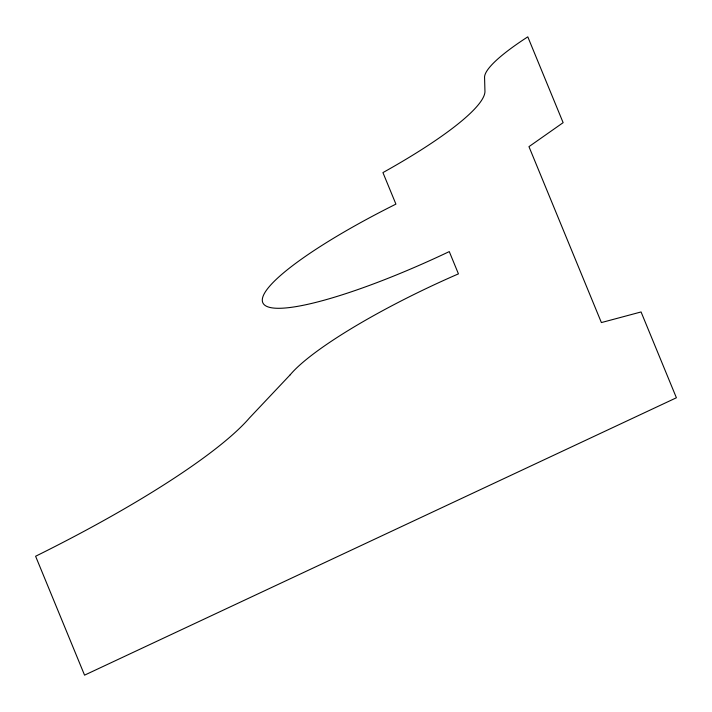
<?xml version="1.0" encoding="UTF-8"?>
<svg xmlns="http://www.w3.org/2000/svg" width="712" height="712" viewBox="0 0 712 712"><rect width="100%" height="100%" fill="white"/><g stroke="black" fill="none" stroke-linecap="round" stroke-linejoin="round"><path stroke-width="1.07" d="M290.211 374.788L249.378 418.042A307.815 54.513 -25.2 0 1 35.6 556.25L84.559 675.154L676.4 397.768L641.067 311.954L601.391 322.572L528.963 146.654L563.13 122.66L527.797 36.846A144.233 25.543 -25.2 0 0 484.578 77.893L484.952 91.67A200.357 35.475 -25.2 0 1 382.931 172.598L395.917 204.121A186.215 32.974 -25.2 0 0 264.428 304.896A186.215 32.974 -25.2 0 0 449.272 251.594L458.439 273.871A176.469 31.248 -25.2 0 0 290.211 374.788"/></g></svg>
